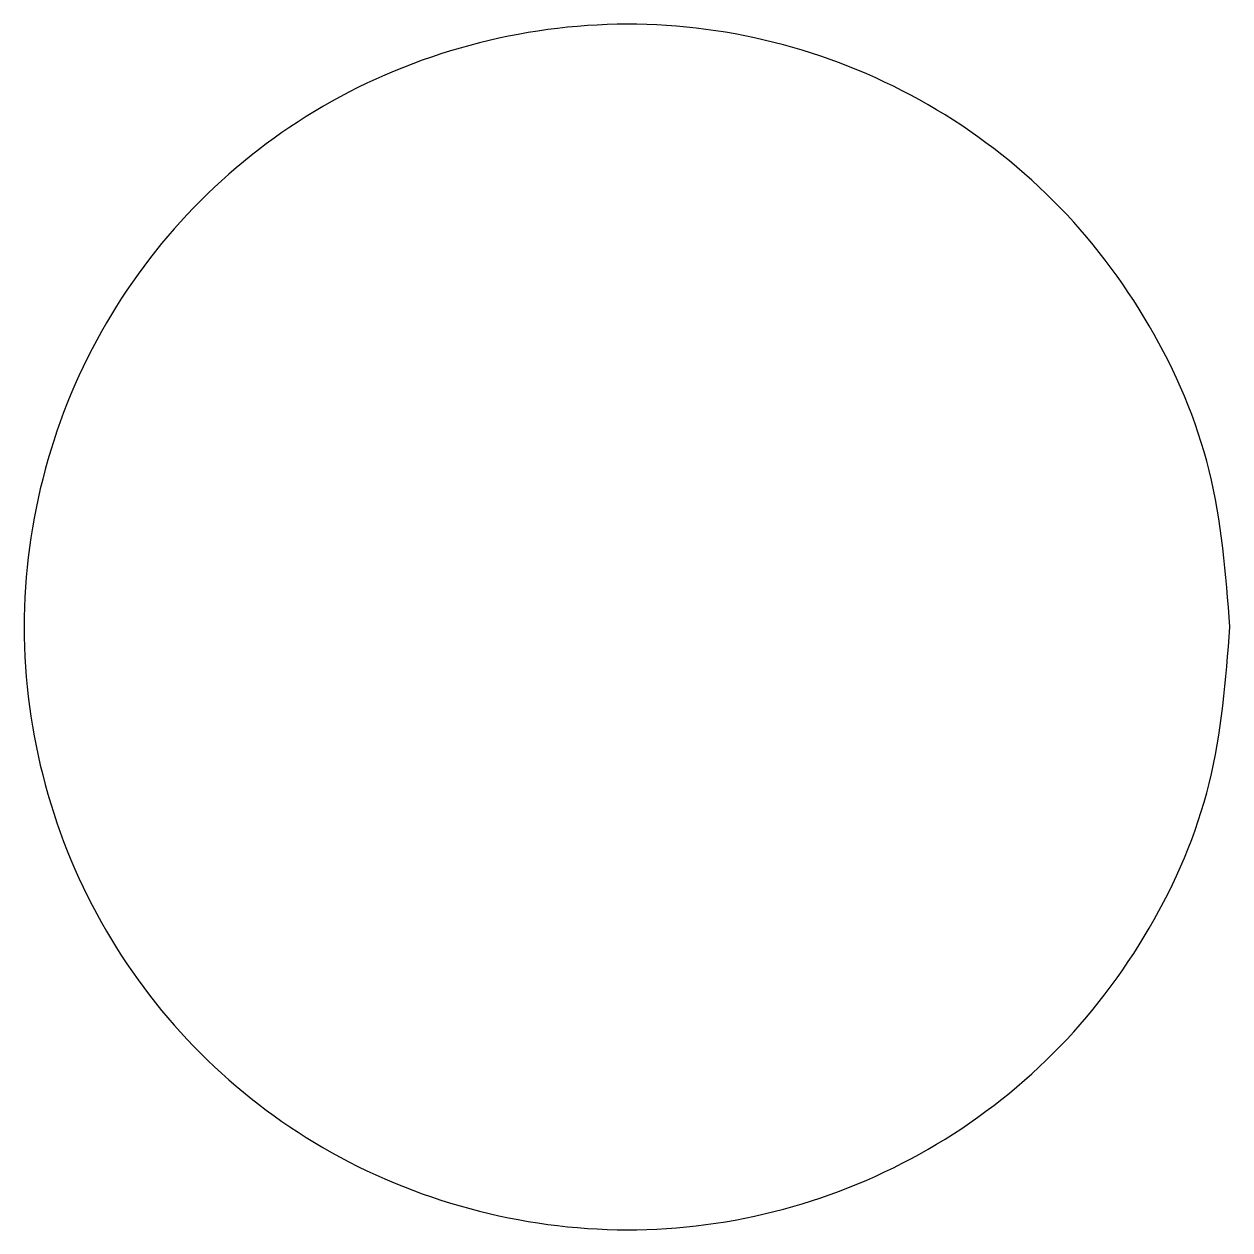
# Model space of a CAD drawing. Header units: millimetres. Extents: x 0.9 to 15.1, y 0.9 to 15.1.
import ezdxf

# ---------------------------------------------------------------- set-up
doc = ezdxf.new("R2010")
doc.units = ezdxf.units.MM
doc.layers.add('Camada_1', color=7, linetype='CONTINUOUS')

msp = doc.modelspace()

# ---------------------------------------------------------------- linework, layer by layer
at = {"layer": 'Camada_1', "color": 7}
msp.add_line((15.089428, 8.000002), (15.089428, 8.000002), dxfattribs=at)
msp.add_open_spline([(15.089428, 8.000002), (15.042167, 7.379619), (14.948036, 6.143987), (14.204195, 4.41476), (13.072412, 2.929143), (11.585035, 1.789828), (9.855311, 1.074207), (7.385566, 0.744273), (4.284647, 1.575904), (1.577809, 4.288073), (0.571932, 8.000002), (1.577809, 11.711931), (4.284647, 14.4241), (7.385566, 15.25573), (9.855311, 14.925797), (11.585035, 14.210176), (13.072412, 13.070861), (14.204195, 11.585244), (14.948036, 9.856017), (15.042167, 8.620385), (15.089428, 8.000002)], degree=3, knots=[0, 0, 0, 0, 1.855834, 3.696311, 5.552145, 7.407979, 9.248455, 11.104289, 14.811061, 18.407891, 22.114663, 25.821435, 29.418265, 33.125037, 34.980871, 36.821348, 38.677182, 40.533016, 42.373492, 44.229326, 44.229326, 44.229326, 44.229326], dxfattribs=at)

doc.saveas('drawing.dxf')
